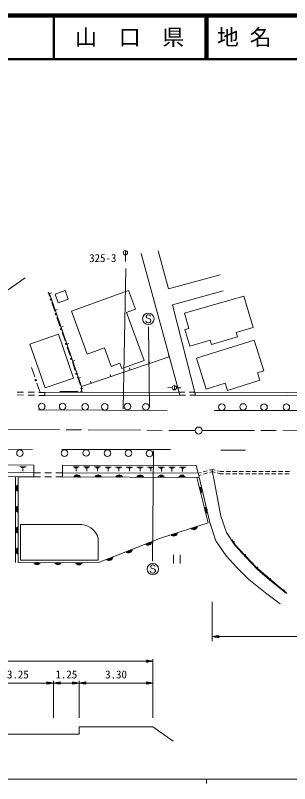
# Model space of a CAD drawing. Units: millimetres, scale not verified. Extents: x 39691 to 680000, y 20000 to 380000.
# Drawn here: x 324175 to 387038, y 204000 to 380000 of the extents above; entities that cross this region are included whole.
import ezdxf
from ezdxf.enums import TextEntityAlignment as Align

# ---------------------------------------------------------------- set-up
doc = ezdxf.new("R2010")
doc.units = ezdxf.units.MM
doc.header["$LTSCALE"] = 1000
doc.linetypes.add('CHAIN', pattern=[18.5, 12, -1.5, 3.5, -1.5])
for name, color, linetype, lineweight in [('M-BGD', 7, 'Continuous', 13), ('M-BMK', 2, 'CHAIN', 13), ('M-BMK-SRVR', 3, 'Continuous', 13), ('M-STR-HTXT', 7, 'Continuous', 13), ('M-STR-STRC', 7, 'Continuous', 13), ('M-STR-STRD', 7, 'Continuous', 13), ('M-TTL', 2, 'Continuous', 140), ('M-TTL-BAND', 7, 'Continuous', 13), ('M-TTL-LINE', 7, 'Continuous', 50)]:
    doc.layers.add(name, color=color, linetype=linetype, lineweight=lineweight)
doc.layers.add('M-TTL-TXT', color=7, linetype='Continuous')
doc.styles.add('ＭＳ ゴシック', font='')
doc.styles.get('ＭＳ ゴシック').set_extended_font_data('MS Gothic')

msp = doc.modelspace()

# ---------------------------------------------------------------- linework, layer by layer
at = {"layer": 'M-BGD'}
for p, q in [((361876, 292966), (352980, 325413)), ((311330, 309320), (326419, 319846)), ((332052, 315624), (331710, 316613)), ((331963, 316294), (332435, 316458)), ((362941, 311741), (376575, 315699)), ((333225, 312229), (332542, 314206)), ((333303, 312417), (333776, 312580)), ((353663, 300934), (349673, 311941)), ((334398, 308833), (333715, 310811)), ((334644, 308540), (335116, 308703)), ((327511, 304686), (334033, 306940)), ((334033, 306940), (337496, 296922)), ((335571, 305438), (334888, 307415)), ((327511, 304686), (330975, 294668)), ((335984, 304662), (336457, 304826)), ((365668, 301432), (378903, 305623)), ((336745, 302042), (336061, 304020)), ((359459, 301781), (359299, 302255)), ((327877, 299299), (328612, 297173)), ((337918, 298647), (337234, 300624)), ((337324, 300785), (337797, 300948)), ((350515, 298754), (350355, 299227)), ((354987, 300267), (354827, 300741)), ((346043, 297240), (345883, 297713)), ((329102, 295755), (329837, 293628)), ((330975, 294668), (337496, 296922)), ((339091, 295251), (338408, 297229)), ((338665, 296908), (339137, 297071)), ((341571, 295726), (341411, 296199)), ((339337, 293628), (339335, 294969)), ((339336, 294578), (339337, 293792)), ((360114, 294704), (359114, 294712)), ((360614, 295200), (360614, 294200)), ((361114, 294702), (362114, 294707)), ((326074, 293005), (324574, 293033)), ((324576, 293697), (326076, 293677)), ((328574, 292959), (327074, 292987)), ((327076, 293664), (328575, 293645)), ((330946, 292914), (329573, 292940)), ((329575, 293632), (330944, 293614)), ((330944, 293614), (361684, 293666)), ((330944, 293614), (330946, 292914)), ((330946, 292914), (361876, 292966)), ((334341, 293820), (338587, 293827)), ((361684, 293666), (363002, 293671)), ((361876, 292966), (363188, 292971)), ((364002, 293675), (365320, 293680)), ((364188, 292975), (365499, 292980)), ((325172, 276592), (326646, 276579)), ((325539, 276392), (326276, 276386)), ((325907, 276389), (325900, 275603)), ((337389, 276559), (338834, 276555)), ((337750, 276365), (338472, 276363)), ((338111, 276364), (338108, 275594)), ((339835, 276551), (341278, 276547)), ((340195, 276358), (340917, 276355)), ((340556, 276357), (340553, 275586)), ((342279, 276543), (343722, 276539)), ((342639, 276350), (343360, 276348)), ((343000, 276349), (342997, 275579)), ((344722, 276536), (346164, 276531)), ((345082, 276342), (345803, 276340)), ((345442, 276341), (345440, 275572)), ((347164, 276528), (348605, 276523)), ((347524, 276335), (348244, 276332)), ((347884, 276333), (347882, 275565)), ((349605, 276520), (351045, 276515)), ((349965, 276327), (350684, 276325)), ((350325, 276326), (350322, 275558)), ((352045, 276512), (353484, 276507)), ((354484, 276504), (355921, 276500)), ((356922, 276496), (358358, 276492)), ((359358, 276488), (360793, 276484)), ((361794, 276481), (363227, 276476)), ((301903, 275368), (328399, 275186)), ((328393, 274285), (328399, 275186)), ((328399, 275186), (329930, 275190)), ((330930, 275193), (332430, 275196)), ((333430, 275199), (334961, 275203)), ((334961, 275203), (334959, 274250)), ((334961, 275203), (366080, 275112)), ((352404, 276319), (353123, 276317)), ((352764, 276318), (352761, 275551)), ((354843, 276311), (355561, 276309)), ((355202, 276310), (355200, 275544)), ((357280, 276304), (357998, 276301)), ((357639, 276303), (357637, 275537)), ((359716, 276296), (360434, 276294)), ((360075, 276295), (360073, 275530)), ((362151, 276288), (362868, 276286)), ((362510, 276287), (362507, 275523)), ((366727, 275291), (366080, 275112)), ((366285, 274172), (366080, 275112)), ((366782, 274776), (366189, 274612)), ((368173, 275690), (367209, 275424)), ((368228, 275175), (367264, 274909)), ((369303, 276001), (368655, 275823)), ((369303, 275471), (368710, 275308)), ((369300, 275482), (369597, 274172)), ((369303, 276001), (369994, 275809)), ((369303, 276001), (369303, 275482)), ((369303, 275482), (369959, 275299)), ((370441, 275165), (371098, 274982)), ((370475, 275675), (371166, 275482)), ((371098, 274982), (371906, 274982)), ((371975, 275482), (371166, 275482)), ((372406, 274981), (373406, 274981)), ((373475, 275481), (372475, 275481)), ((373906, 274981), (374906, 274980)), ((374975, 275480), (373975, 275481)), ((375406, 274980), (376406, 274979)), ((376475, 275479), (375475, 275480)), ((376906, 274979), (377906, 274979)), ((377975, 275479), (376975, 275479)), ((378406, 274978), (379406, 274978)), ((379475, 275478), (378475, 275478)), ((379906, 274978), (380906, 274977)), ((380975, 275477), (379975, 275477)), ((381406, 274977), (382406, 274976)), ((382475, 275476), (381475, 275477)), ((382906, 274976), (383906, 274975)), ((383975, 275475), (382975, 275476)), ((384406, 274975), (385406, 274975)), ((385475, 275475), (384475, 275475)), ((385906, 274974), (386906, 274974)), ((386975, 275474), (385975, 275474)), ((301897, 274467), (328393, 274285)), ((324183, 274310), (324182, 254672)), ((329926, 274277), (328393, 274285)), ((332426, 274264), (330926, 274272)), ((334959, 274250), (333426, 274258)), ((365766, 274160), (366285, 274172)), ((369597, 274172), (371246, 265271)), ((343177, 255169), (343177, 260191)), ((373846, 259878), (374120, 259460)), ((374285, 259209), (374661, 258637)), ((374661, 258637), (376729, 256442)), ((360435, 256402), (360435, 254402)), ((361935, 256402), (361935, 254402)), ((376935, 256224), (379472, 253531)), ((343177, 255169), (325327, 255169)), ((379678, 253313), (379949, 253024)), ((379949, 253024), (382490, 250913)), ((382721, 250721), (385567, 248356)), ((382850, 250270), (386316, 247522)), ((385797, 248164), (386304, 247743))]:
    msp.add_line(p, q, dxfattribs=at)
for points in [[(356869, 326081), (359305, 317360), (371130, 320542)], [(353663, 300934), (348546, 299079), (348107, 300291), (346117, 299569), (344580, 303811), (340625, 302377), (337047, 312248), (350125, 316990), (351690, 312672), (349673, 311941)], [(371837, 316928), (360209, 313667), (365499, 292980)], [(359459, 301781), (339335, 294969), (331963, 316294)], [(376575, 315699), (378675, 308466), (374811, 307345), (375094, 306368), (369112, 304632), (368828, 305608), (364140, 304247), (363044, 308024), (363944, 308286), (362941, 311741)], [(378903, 305623), (381144, 298545), (379672, 298079), (380196, 296424), (372792, 294080), (372268, 295735), (367909, 294355), (365668, 301432)], [(365320, 293680), (428770, 293457), (437579, 294706), (461581, 295520), (518503, 295170), (566503, 294785)], [(365499, 292980), (428818, 292757), (437640, 294008), (461591, 294819), (518498, 294470), (566498, 294085)], [(301903, 275368), (303283, 277198), (328409, 276962), (328399, 275186)], [(334961, 275203), (335010, 276967), (365614, 276868), (366080, 275112)], [(328393, 274285), (324782, 274310), (324781, 254672), (343104, 254589), (357404, 260209), (368333, 263751), (365766, 274160), (334959, 274250)], [(366285, 274172), (368762, 263791), (370152, 259593), (372505, 256167), (374840, 253595), (377678, 250758), (381521, 247683), (384832, 245200)], [(371246, 265271), (372571, 261518), (374492, 258592), (376975, 255843), (379783, 252961), (382850, 250270)], [(325327, 255169), (325327, 263357), (338613, 263357)], [(276619, 212857), (276619, 217047), (294020, 217047), (294020, 215343), (338800, 215343), (338800, 217047), (355703, 217047), (360355, 213727)]]:
    msp.add_lwpolyline(points, dxfattribs=at)
msp.add_lwpolyline([(333286, 316128), (335562, 316970), (336298, 314980), (334022, 314138)], close=True, dxfattribs=at)
for centre, radius in [((332297, 314915), 150), ((333470, 311520), 150), ((334643, 308124), 150), ((335816, 304729), 150), ((336989, 301333), 150), ((338163, 297938), 150), ((328857, 296464), 150), ((339336, 294542), 150), ((339337, 293828), 150), ((360614, 294700), 500), ((330217, 290393), 750), ((335006, 290393), 750), ((340193, 290326), 750), ((344649, 290326), 750), ((349870, 290393), 750), ((354094, 290293), 750), ((371486, 290260), 750), ((376407, 290293), 750), ((381163, 290227), 750), ((386284, 290227), 750), ((325229, 279718), 750), ((335438, 279718), 750), ((340426, 279751), 750), ((345314, 279718), 750), ((350103, 279685), 750), ((354892, 279618), 750), ((374203, 259334), 150), ((376832, 256333), 150), ((379575, 253422), 150), ((382606, 250817), 150), ((385682, 248260), 150)]:
    msp.add_circle(centre, radius, dxfattribs=at)
for centre, radius, start, end in [((338362, 273927), 812, 22.45319, 157.21346), ((338362, 273927), 650, 28.56898, 151.09767), ((343161, 273913), 812, 22.45319, 157.21346), ((343161, 273913), 650, 28.56898, 151.09767), ((347961, 273899), 812, 22.45319, 157.21346), ((352761, 273885), 812, 22.45319, 157.21346), ((357561, 273872), 812, 22.45319, 157.21346), ((362361, 273858), 812, 22.45319, 157.21346), ((338362, 273927), 488, 39.70167, 139.96498), ((338362, 273927), 325, 73.89096, 105.77569), ((343161, 273913), 488, 39.70167, 139.96498), ((343161, 273913), 325, 73.89096, 105.77569), ((347961, 273899), 650, 28.56898, 151.09767), ((347961, 273899), 488, 39.70167, 139.96498), ((347961, 273899), 325, 73.89096, 105.77569), ((352761, 273885), 650, 28.56898, 151.09767), ((352761, 273885), 488, 39.70167, 139.96498), ((352761, 273885), 325, 73.89096, 105.77569), ((357561, 273872), 650, 28.56898, 151.09767), ((357561, 273872), 488, 39.70167, 139.96498), ((357561, 273872), 325, 73.89096, 105.77569), ((362361, 273858), 650, 28.56898, 151.09767), ((362361, 273858), 488, 39.70167, 139.96498), ((362361, 273858), 325, 73.89096, 105.77569), ((325094, 271691), 812, 112.6174, 247.37768), ((325094, 271691), 650, 118.73319, 241.26189), ((325094, 271691), 488, 129.86588, 230.1292), ((325094, 271691), 325, 164.05517, 195.93991), ((366172, 271211), 812, 306.47297, 81.23324), ((366172, 271211), 650, 312.58876, 75.11745), ((366172, 271211), 488, 323.72145, 63.98477), ((366172, 271211), 325, 357.91074, 29.79548), ((325094, 266891), 812, 112.6174, 247.37768), ((325094, 266891), 650, 118.73319, 241.26189), ((325094, 266891), 488, 129.86588, 230.1292), ((325094, 266891), 325, 164.05517, 195.93991), ((367321, 266550), 812, 306.47297, 81.23324), ((367321, 266550), 650, 312.58876, 75.11745), ((367321, 266550), 488, 323.72145, 63.98477), ((367321, 266550), 325, 357.91074, 29.79548), ((325094, 262091), 812, 112.6174, 247.37768), ((325094, 262091), 650, 118.73319, 241.26189), ((325094, 262091), 488, 129.86588, 230.1292), ((338971, 259000), 4372, 15.81228, 94.68516), ((365055, 263017), 812, 220.57408, 355.33435), ((365055, 263017), 650, 226.68987, 349.21856), ((365055, 263017), 488, 237.82256, 338.08588), ((365055, 263017), 325, 272.01185, 303.89659), ((325094, 262091), 325, 164.05517, 195.93991), ((360489, 261537), 812, 220.57408, 355.33435), ((360489, 261537), 650, 226.68987, 349.21856), ((360489, 261537), 488, 237.82256, 338.08588), ((360489, 261537), 325, 272.01185, 303.89659), ((354607, 259446), 812, 224.07585, 358.83612), ((354607, 259446), 650, 230.19163, 352.72033), ((354607, 259446), 488, 241.32432, 341.58764), ((354607, 259446), 325, 275.51361, 307.39835), ((325094, 257291), 812, 112.6174, 247.37768), ((325094, 257291), 650, 118.73319, 241.26189), ((325094, 257291), 488, 129.86588, 230.1292), ((325094, 257291), 325, 164.05517, 195.93991), ((350140, 257690), 812, 224.07585, 358.83612), ((350140, 257690), 650, 230.19163, 352.72033), ((350140, 257690), 488, 241.32432, 341.58764), ((350140, 257690), 325, 275.51361, 307.39835), ((345672, 255934), 812, 224.07585, 358.83612), ((345672, 255934), 650, 230.19163, 352.72033), ((345672, 255934), 488, 241.32432, 341.58764), ((345672, 255934), 325, 275.51361, 307.39835), ((329144, 254965), 812, 202.3599, 337.12017), ((329144, 254965), 650, 208.47569, 331.00439), ((329144, 254965), 488, 219.60838, 319.8717), ((329144, 254965), 325, 253.79767, 285.68241), ((333944, 254943), 812, 202.3599, 337.12017), ((333944, 254943), 650, 208.47569, 331.00439), ((333944, 254943), 488, 219.60838, 319.8717), ((333944, 254943), 325, 253.79767, 285.68241), ((338744, 254921), 812, 202.3599, 337.12017), ((338744, 254921), 650, 208.47569, 331.00439), ((338744, 254921), 488, 219.60838, 319.8717), ((338744, 254921), 325, 253.79767, 285.68241)]:
    msp.add_arc(centre, radius, start, end, dxfattribs=at)
at = {"layer": 'M-BMK'}
for p, q in [((266829, 285401), (365371, 284898)), ((366971, 284893), (465562, 284723))]:
    msp.add_line(p, q, dxfattribs=at)
at = {"layer": 'M-BMK-SRVR'}
msp.add_circle((366171, 284894), 800, dxfattribs=at)
at = {"layer": 'M-STR-HTXT'}
for p, q in [((369303, 245674), (369303, 236674)), ((369303, 237674), (370803, 237924)), ((369303, 237674), (469762, 237674)), ((369303, 237674), (370803, 237424)), ((369303, 237674), (370803, 237674)), ((370803, 237724), (369603, 237724)), ((370803, 237624), (369603, 237624)), ((369903, 237774), (370803, 237774)), ((370803, 237824), (370203, 237824)), ((370503, 237874), (370803, 237874)), ((370803, 237424), (370803, 237924)), ((369903, 237574), (370803, 237574)), ((370803, 237524), (370203, 237524)), ((370503, 237474), (370803, 237474)), ((355703, 219047), (355703, 232547)), ((316588, 232047), (332923, 232047)), ((332923, 232047), (338800, 232047)), ((338800, 232047), (354203, 232047)), ((355703, 232047), (354203, 232297)), ((354203, 232297), (354203, 231797)), ((354503, 232247), (354203, 232247)), ((354203, 232197), (354803, 232197)), ((355103, 232147), (354203, 232147)), ((354203, 232097), (355403, 232097)), ((355703, 232047), (354203, 231797)), ((355703, 232047), (354203, 232047)), ((354203, 231997), (355403, 231997)), ((355103, 231947), (354203, 231947)), ((354203, 231897), (354803, 231897)), ((354503, 231847), (354203, 231847)), ((318088, 227047), (331423, 227047)), ((332923, 227047), (331423, 227297)), ((331423, 227297), (331423, 226797)), ((331723, 227247), (331423, 227247)), ((331423, 227197), (332023, 227197)), ((332323, 227147), (331423, 227147)), ((331423, 227097), (332623, 227097)), ((332923, 227047), (331423, 226797)), ((332923, 227047), (331423, 227047)), ((332923, 219047), (332923, 227547)), ((332923, 227047), (334423, 227297)), ((332923, 227047), (334423, 226797)), ((332923, 227047), (334423, 227047)), ((334423, 227097), (333223, 227097)), ((333523, 227147), (334423, 227147)), ((334423, 227197), (333823, 227197)), ((334123, 227247), (334423, 227247)), ((334423, 226797), (334423, 227297)), ((334423, 227047), (337300, 227047)), ((338800, 227047), (337300, 227297)), ((337300, 227297), (337300, 226797)), ((337600, 227247), (337300, 227247)), ((337300, 227197), (337900, 227197)), ((338200, 227147), (337300, 227147)), ((337300, 227097), (338500, 227097)), ((338800, 227047), (337300, 226797)), ((338800, 227047), (337300, 227047)), ((338800, 219047), (338800, 227547)), ((338800, 227047), (340300, 227297)), ((338800, 227047), (340300, 226797)), ((338800, 227047), (340300, 227047)), ((340300, 227097), (339100, 227097)), ((339400, 227147), (340300, 227147)), ((340300, 227197), (339700, 227197)), ((340000, 227247), (340300, 227247)), ((340300, 226797), (340300, 227297)), ((340300, 227047), (354203, 227047)), ((355703, 227047), (354203, 227297)), ((354203, 227297), (354203, 226797)), ((354503, 227247), (354203, 227247)), ((354203, 227197), (354803, 227197)), ((355103, 227147), (354203, 227147)), ((354203, 227097), (355403, 227097)), ((355703, 227047), (354203, 226797)), ((355703, 227047), (354203, 227047)), ((331423, 226997), (332623, 226997)), ((332323, 226947), (331423, 226947)), ((331423, 226897), (332023, 226897)), ((331723, 226847), (331423, 226847)), ((334423, 226997), (333223, 226997)), ((333523, 226947), (334423, 226947)), ((334423, 226897), (333823, 226897)), ((334123, 226847), (334423, 226847)), ((337300, 226997), (338500, 226997)), ((338200, 226947), (337300, 226947)), ((337300, 226897), (337900, 226897)), ((337600, 226847), (337300, 226847)), ((340300, 226997), (339100, 226997)), ((339400, 226947), (340300, 226947)), ((340300, 226897), (339700, 226897)), ((340000, 226847), (340300, 226847)), ((354203, 226997), (355403, 226997)), ((355103, 226947), (354203, 226947)), ((354203, 226897), (354803, 226897)), ((354503, 226847), (354203, 226847))]:
    msp.add_line(p, q, dxfattribs=at)
at = {"layer": 'M-STR-STRC'}
for p, q in [((349401, 326125), (349401, 323625)), ((349475, 321989), (348872, 289895)), ((354178, 309762), (354060, 309999)), ((354296, 311299), (354178, 311062)), ((354178, 311062), (354178, 310944)), ((354178, 310944), (354296, 310708)), ((354296, 309644), (354178, 309762)), ((354532, 311417), (354296, 311299)), ((354296, 310708), (355005, 310471)), ((354769, 311417), (354532, 311417)), ((355005, 311299), (354769, 311417)), ((355123, 311062), (355005, 311299)), ((355005, 310471), (355123, 310353)), ((355123, 309762), (355005, 309644)), ((355123, 310353), (355241, 310117)), ((355241, 309999), (355123, 309762)), ((355241, 310117), (355241, 309999)), ((354532, 309526), (354296, 309644)), ((354769, 309526), (354532, 309526)), ((354678, 308611), (354903, 290205)), ((355005, 309644), (354769, 309526)), ((355576, 254963), (355801, 280253)), ((355323, 253983), (355205, 253746)), ((355205, 253746), (355205, 253628)), ((355205, 253628), (355323, 253392)), ((355560, 254101), (355323, 253983)), ((355796, 254101), (355560, 254101)), ((356032, 253983), (355796, 254101)), ((356151, 253746), (356032, 253983)), ((355205, 252446), (355087, 252683)), ((355323, 252328), (355205, 252446)), ((355323, 253392), (356032, 253156)), ((355560, 252210), (355323, 252328)), ((355796, 252210), (355560, 252210)), ((356032, 252328), (355796, 252210)), ((356032, 253156), (356151, 253037)), ((356151, 252446), (356032, 252328)), ((356151, 253037), (356269, 252801)), ((356269, 252683), (356151, 252446)), ((356269, 252801), (356269, 252683))]:
    msp.add_line(p, q, dxfattribs=at)
for centre, radius in [((349401, 325625), 500), ((354651, 310471), 1300), ((355678, 253156), 1300)]:
    msp.add_circle(centre, radius, dxfattribs=at)
at = {"layer": 'M-STR-STRD'}
for p, q in [((329423, 289615), (358998, 289499)), ((369773, 289475), (429856, 289382)), ((301799, 280686), (328102, 280572)), ((334805, 280560), (359743, 280522)), ((371242, 280382), (376942, 280379))]:
    msp.add_line(p, q, dxfattribs=at)
at = {"layer": 'M-TTL'}
msp.add_line((680000, 380000), (40000, 380000), dxfattribs=at)
at = {"layer": 'M-TTL-BAND'}
for p, q in [((40000, 205000), (579000, 205000)), ((368000, 205000), (368000, 204000))]:
    msp.add_line(p, q, dxfattribs=at)
at = {"layer": 'M-TTL-LINE'}
for p, q in [((333000, 380000), (333000, 370000)), ((367750, 380000), (367750, 370000)), ((368250, 380000), (368250, 370000)), ((40000, 370000), (680000, 370000))]:
    msp.add_line(p, q, dxfattribs=at)

# ---------------------------------------------------------------- texts
at = {"layer": 'M-STR-HTXT', "style": 'ＭＳ ゴシック'}
for s, p in [('3.25', (324755, 227547)), ('1.25', (335861, 227547)), ('3.30', (347252, 227547))]:
    msp.add_text(s, height=1833, dxfattribs=at).set_placement(p, align=Align.BOTTOM_CENTER)
at = {"layer": 'M-STR-STRC', "style": 'ＭＳ ゴシック'}
msp.add_text('325-3', height=1833, dxfattribs=at).set_placement((341095, 324398), align=Align.MIDDLE_LEFT)
at = {"layer": 'M-TTL-TXT', "style": 'ＭＳ ゴシック'}
msp.add_text('山\u3000口\u3000県', height=3666, dxfattribs=at).set_placement((350375, 375000), align=Align.MIDDLE_CENTER)
msp.add_text('地 名', height=3666, dxfattribs=at).set_placement((370380, 375000), align=Align.MIDDLE_LEFT)

doc.saveas('drawing.dxf')
